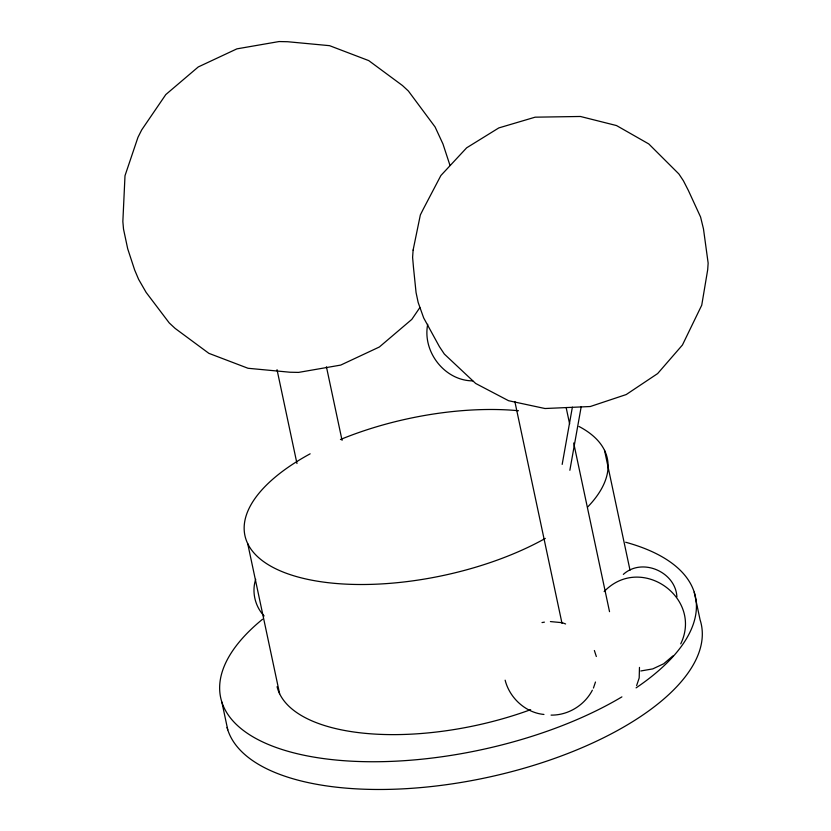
<?xml version="1.0" encoding="UTF-8"?>
<svg xmlns="http://www.w3.org/2000/svg" width="831" height="831" viewBox="0 0 831 831"><rect width="100%" height="100%" fill="white"/><g stroke="black" fill="none" stroke-linecap="round" stroke-linejoin="round"><path stroke-width="1.25" d="M427.716 324.298C422.221 351.586 444.575 380.691 472.714 380.878M562.172 464.404L572.372 407.18M569.858 470.284L581.201 406.691M255.709 579.321C251.575 591.807 255.034 606.391 264.102 615.927M593.438 688.058L595.474 682.022M636.619 685.585L639.184 677.982L639.475 667.407M680.734 643.859C703.14 597.562 640.826 553.498 604.147 591.558M419.842 307.615L411.812 319.384L379.351 347.005L340.72 365.089L298.558 372.402L289.988 372.226L248.043 368.278L208.872 353.341L175.154 328.422L169.254 322.947L146.121 292.398L138.611 279.33L134.653 269.982L127.704 248.791L123.518 229.107L122.853 221.524L125.003 175.694L137.956 137.344L141.727 129.854L165.805 94.568L198.266 66.947L236.897 48.863L279.06 41.55L287.63 41.727L329.575 45.674L368.746 60.611L402.464 85.531L408.364 90.995L435.101 126.977L442.965 143.971L449.914 165.161M592.368 690.177C584.473 705.311 568.186 715.346 551.078 715.117M623.333 574.387C642.155 557.217 675.696 571.925 676.901 596.897M672.861 655.96L663.668 663.782L652.74 668.903L640.805 670.97M542.02 622.564L544.409 622.149M550.413 621.578L562.286 622.699L565.61 623.967M543.952 714.452C525.618 712.759 509.58 697.957 505.144 680.184M594.373 650.517L596.336 656.511M694.207 592.129L700.097 619.864A242.683 105.236 -12 0 1 493.541 776.081A242.683 105.236 -12 0 1 227.06 727.426M604.542 450.381L630.023 570.211M566.129 407.491L569.64 423.976M573.681 442.996L609.528 611.668M514.846 401.498L562.026 623.427M326.427 366.793L342.06 440.347M277.024 369.681L296.968 463.521M247.711 543.619L279.611 693.729M221.867 702.081L227.756 729.815M625.681 542.248A242.683 105.236 -12 0 1 636.089 687.871M621.9 696.877A242.683 105.236 -12 0 1 302.422 754.901A242.683 105.236 -12 0 1 262.596 619.209M530.656 709.674A185.251 80.337 -12 0 1 277.076 686.707M578.989 426.469A185.251 80.337 -12 0 1 587.662 507.014M545.292 538.415A185.251 80.337 -12 0 1 287.235 573.608A185.251 80.337 -12 0 1 310.15 453.819M340.43 439.516A185.251 80.337 -12 0 1 518.461 410.722M413.111 250.079L412.602 257.371L413.506 267.717L416.061 292.564L418.17 302.494L423.665 317.899L439.433 346.683L444.356 354.079L475.654 383.455L508.562 400.708L544.991 408.52L590.28 406.525L626.21 394.559L657.643 373.576L682.438 345L701.738 305.195L707.68 269.826L708.147 263.105L703.473 228.899L700.585 217.026L688.338 190.403L683.414 180.784L678.885 173.959L648.793 143.95L616.509 125.554L580.402 116.475L535.133 117.181L498.808 127.922L466.658 147.814L440.897 175.507L423.28 209.111L420.341 214.959L413.111 250.079"/></g></svg>
